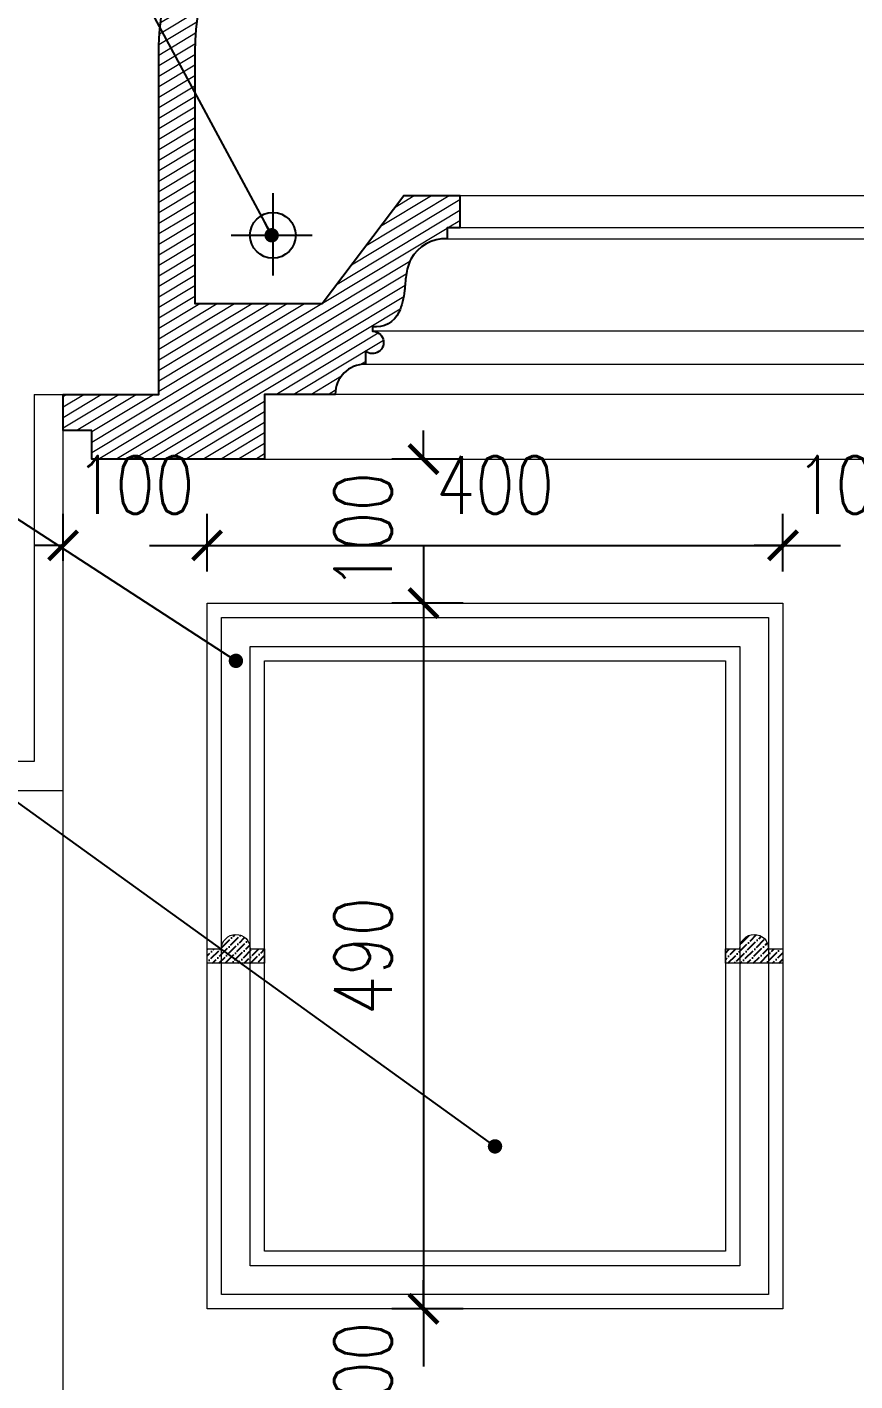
# Model space of a CAD drawing. Header units: inches. Extents: x 193287 to 241687, y 437648 to 550079.
# Drawn here: x 208399 to 208974, y 450696 to 451636 of the extents above; entities that cross this region are included whole.
import ezdxf

# ---------------------------------------------------------------- set-up
doc = ezdxf.new("R2010")
doc.units = ezdxf.units.IN
doc.header["$MEASUREMENT"] = 0
for name, color, linetype, lineweight in [('A-Dim-ID', 9, 'Continuous', 20), ('CQ gypsum 2', 42, 'Continuous', 0), ('CQ Gypsum Hatch', 8, 'Continuous', 20), ('CQ Marble', 6, 'Continuous', 0)]:
    doc.layers.add(name, color=color, linetype=linetype, lineweight=lineweight)
for name, color, linetype in [('CQ Grg Gypsum', 41, 'Continuous'), ('CQ Light Elevation', 4, 'Continuous'), ('CQ marble hatch', 8, 'Continuous'), ('CQ_callout', 34, 'Continuous')]:
    doc.layers.add(name, color=color, linetype=linetype)
doc.styles.add('ST9', font='romans.shx', dxfattribs={"width": 0.8})
doc.styles.get("Standard").update_dxf_attribs({"font": 'arial.ttf'})
doc.dimstyles.new('DIM-20', dxfattribs={"dimscale": 1000, "dimtxt": 0.044, "dimasz": 0.035, "dimexe": 0.022, "dimexo": 0.022, "dimgap": 0.022, "dimtad": 1, "dimdec": 0, "dimzin": 0, "dimdsep": 46, "dimtxsty": 'ST9', "dimblk1": 'ARCHTICK', "dimblk2": 'ARCHTICK', "dimsah": 1, "dimcen": 0.08800000000000001, "dimdle": 0.04, "dimclrd": 256, "dimclre": 256, "dimclrt": 3, "dimadec": 0, "dimazin": 0, "dimtfac": 1, "dimtdec": 0, "dimtix": 1, "dimtofl": 0, "dimtmove": 1, "dimatfit": 3, "dimldrblk": 'CLOSED', "dimfxl": 1, "dimtolj": 1, "dimtzin": 0, "dimarcsym": 0})
doc.dimstyles.get("Standard").update_dxf_attribs({"dimtxt": 0.18, "dimasz": 0.18, "dimexe": 0.18, "dimexo": 0.0625, "dimgap": 0.09, "dimtad": 0, "dimtih": 1, "dimtoh": 1, "dimdec": 4, "dimzin": 0, "dimdsep": 46, "dimtxsty": 'Standard', "dimcen": 0.09, "dimadec": 0, "dimazin": 0, "dimtfac": 1, "dimtdec": 4, "dimtofl": 0, "dimtmove": 0, "dimatfit": 3, "dimfxl": 1, "dimtolj": 1, "dimtzin": 0, "dimarcsym": 0})
pattern_1 = [(45, (0, 0), (1.657281518405973, 6.076698900821903), [7.812500000000012, -1.562500000000002, 0, -1.562500000000002])]

# ---------------------------------------------------------------- blocks, each defined once
blk = doc.blocks.new('SECTION A AND B')
at = {"layer": 'CQ Marble'}
for p, q in [((313700.0192735279, 489738.0686378194, 0.000680369934039037), (313720.0192735279, 489738.0686378194, 0.000680369934039037)), ((313720.0192735269, 488223.0908222683, 0.0006803358061868284), (313720.0192735279, 489463.0908344844, 0.000680369934039037))]:
    blk.add_line(p, q, dxfattribs=at)
at = {"layer": 'CQ Marble', "elevation": 0.000680369934039037}
for points in [[(313590.0192823018, 489463.0908344844), (313720.0192735279, 489463.0908344844), (313720.0192735279, 489738.0687969114)], [(313700.0192735279, 489738.0687969114), (313700.0192735279, 489483.0908344844), (313590.0192823122, 489483.0908344844), (313590.0192822915, 489463.0908344844), (313720.0192735279, 489463.0908344844)]]:
    blk.add_lwpolyline(points, dxfattribs=at)
blk = doc.blocks.new('SECTION CEILING A AND B')
at = {"layer": 'CQ Gypsum Hatch', "extrusion": (-4.885221514467737e-08, 5.985931785203955e-09, 0.9999999999999988)}
h = blk.add_hatch(dxfattribs=at)
h.set_pattern_fill('ANSI31', color=256, scale=50, angle=166.0285767170143, style=0)
h.set_pattern_definition([(211.0285767170143, (0, 0), (3.221659560689485, -5.355689467754646), [])])
edge = h.paths.add_edge_path()
edge.add_line((208443.7849097897, 454500.0325953988), (208423.7849484285, 454500.0325953988))
edge.add_line((208423.7849484285, 454500.0325953986), (208423.7849578347, 454525.0326123299))
edge.add_line((208423.7849578347, 454525.0326123299), (208490.2929564922, 454525.0326098813))
edge.add_line((208490.2929564921, 454525.0326098814), (208490.2929629148, 454763.071765746))
edge.add_arc((208665.2929629149, 454763.0717657459), 175.0000000000809, 90.00000000002188, 179.9999999999988, ccw=False)
edge.add_line((208665.2929629149, 454938.071765746), (210422.2769527622, 454938.0716761231))
edge.add_arc((210422.276952762, 454763.0716761229), 175.0000000000104, -1.972466634470038e-11, 89.99999999998488, ccw=False)
edge.add_line((210597.2769527621, 454763.071676123), (210597.2769591847, 454525.0325202584))
edge.add_line((210597.2769591848, 454525.0325202584), (210663.7849578423, 454525.032522707))
edge.add_line((210663.7849578422, 454525.032522707), (210663.7849672485, 454500.0325057757))
edge.add_line((210663.7849672485, 454500.0325057758), (210643.7850058873, 454500.0325057758))
edge.add_line((210643.7850058872, 454500.0325057756), (210643.7850173671, 454480.0324942958))
edge.add_line((210643.7850173672, 454480.0324942959), (210523.7769527616, 454480.0324329131))
edge.add_line((210523.7769527615, 454480.0324329132), (210523.7769527616, 454525.0315746129))
edge.add_line((210523.7769527616, 454525.0315746127), (210474.7769527617, 454525.0315746127))
edge.add_arc((210453.7769527615, 454525.0315746127), 21.00000000001311, -1.655637739435834e-11, 90.00000000013758)
edge.add_line((210453.7769527615, 454546.0315746128), (210453.7769527616, 454555.0315746128))
edge.add_arc((210448.9251286735, 454561.1383035385), 7.799508648191514, 90.00000000008589, 308.4673023858252, ccw=False)
edge.add_line((210448.9251286736, 454568.9378121866), (210448.9251286736, 454571.9378121866))
edge.add_arc((210446.7728611257, 454589.9046622898), 18.09530210381219, 205.7714928765666, 276.8309702012858, ccw=False)
edge.add_arc((210479.7534256677, 454602.7962334284), 53.47024035362525, 186.1635720952232, 202.8448179782273, ccw=False)
edge.add_arc((210094.2561368711, 454569.4318206353), 333.4821786606142, 4.751447811002603, 6.568657367648864)
edge.add_arc((210389.8473039427, 454603.4951739008), 35.93479784875719, 6.527251481520136, 25.3966808044831)
edge.add_arc((210397.9872785086, 454605.1355510861), 27.95025194108858, 29.51902534148804, 91.82174081905524)
edge.add_line((210397.0987394838, 454633.0716761212), (210397.0987394839, 454640.5716761212))
edge.add_line((210397.0987394838, 454640.5716761212), (210388.0987394838, 454640.5716761212))
edge.add_line((210388.0987394838, 454640.5716761212), (210388.0987394839, 454663.0716761231))
edge.add_line((210388.0987394838, 454663.0716761229), (210427.170590851, 454663.071676121))
edge.add_line((210427.1705908511, 454663.071676121), (210483.7769527617, 454588.071676121))
edge.add_line((210483.7769527617, 454588.0716761212), (210572.2769527622, 454588.0716761212))
edge.add_line((210572.2769527621, 454588.0716761212), (210572.2769527622, 454763.071676123))
edge.add_arc((210422.2769527621, 454763.0716761229), 149.9999999999423, 1.09411081042345e-12, 90.00000000002268)
edge.add_line((210422.2769527621, 454913.0716761229), (208665.2929629148, 454913.0717657459))
edge.add_arc((208665.2929629149, 454763.0717657459), 150.0000000000553, 89.99999999999037, 179.9999999999741)
edge.add_line((208515.2929629149, 454763.0717657459), (208515.2929629149, 454588.071765744))
edge.add_line((208515.2929629148, 454588.0717657442), (208603.7929629153, 454588.0717657442))
edge.add_line((208603.7929629154, 454588.0717657442), (208660.399324826, 454663.0717657442))
edge.add_line((208660.3993248259, 454663.0717657442), (208699.4711761931, 454663.0717657461))
edge.add_line((208699.4711761931, 454663.071765746), (208699.4711761931, 454640.5717657441))
edge.add_line((208699.4711761931, 454640.5717657441), (208690.4711761931, 454640.5717657441))
edge.add_line((208690.4711761931, 454640.5717657442), (208690.471176193, 454633.0717657442))
edge.add_arc((208689.5826371683, 454605.1356407092), 27.95025194110979, 88.17825918106928, 150.4809746586266)
edge.add_arc((208697.7226117339, 454603.4952635241), 35.9347978485243, 154.6033191954972, 173.4727485184707)
edge.add_arc((208993.3137788072, 454569.4319102603), 333.482178661847, 173.431342632741, 175.2485521893872)
edge.add_arc((208607.816490009, 454602.7963230516), 53.47024035380047, -22.844817978407775, -6.163572095407119, ccw=False)
edge.add_arc((208640.7970545513, 454589.9047519128), 18.09530210368276, 263.169029798688, 334.22850712339607, ccw=False)
edge.add_line((208638.6447870034, 454571.9379018097), (208638.6447870033, 454568.9379018097))
edge.add_arc((208638.6447870034, 454561.1383931615), 7.799508648183966, -128.4673023859773, 89.99999999998272, ccw=False)
edge.add_line((208633.7929629153, 454555.0316642358), (208633.7929629153, 454546.0316642359))
edge.add_arc((208633.7929629154, 454525.0316642359), 21.00000000001311, 89.99999999998346, 179.9999999999834)
edge.add_line((208612.7929629154, 454525.0316642357), (208563.7929629154, 454525.0316642357))
edge.add_line((208563.7929629154, 454525.0316642358), (208563.7929629153, 454480.0325225361))
edge.add_line((208563.7929629154, 454480.0325225362), (208443.7848983099, 454480.032583919))
edge.add_line((208443.7848983098, 454480.032583919), (208443.7849097897, 454500.0325953988))
at = {"layer": 'CQ Grg Gypsum', "extrusion": (-4.885221514467737e-08, 5.985931785203956e-09, 0.9999999999999988), "elevation": -0.007346103047226621}
blk.add_lwpolyline([(208443.7849097897, 454500.0325953986), (208423.7849484284, 454500.0325953984), (208423.7849578346, 454525.0326123297), (208490.2929564921, 454525.0326098813), (208490.2929629147, 454763.0717657457, -0.414213562373095), (208665.2929629148, 454938.0717657459), (210422.2769527621, 454938.0716761229, -0.4142135623730951), (210597.2769527621, 454763.0716761228), (210597.2769591847, 454525.0325202582), (210663.7849578422, 454525.0325227068), (210663.7849672485, 454500.0325057756), (210643.7850058872, 454500.0325057755), (210643.7850173671, 454480.0324942957), (210523.7769527615, 454480.032432913), (210523.7769527615, 454525.0315746125), (210474.7769527616, 454525.0315746127, 0.4142135623730951), (210453.7769527615, 454546.0315746127), (210453.7769527616, 454555.0315746126, -1.408012182039782), (210448.9251286736, 454568.9378121864), (210448.9251286736, 454571.9378121865, -0.3203886580188211), (210430.4774045141, 454582.0371307805, -0.07291447245681257), (210426.5922739091, 454597.0552799207, 0.00792923866215691), (210425.5491688623, 454607.580089774, 0.08251996361405504), (210422.3093679562, 454618.9069906794, 0.2787474963378558), (210397.0987394838, 454633.071676121), (210397.0987394838, 454640.571676121), (210388.0987394838, 454640.571676121), (210388.0987394838, 454663.0716761227), (210427.170590851, 454663.0716761208), (210483.7769527617, 454588.071676121), (210572.2769527621, 454588.071676121), (210572.2769527621, 454763.0716761227, 0.4142135623730951), (210422.2769527621, 454913.0716761227), (208665.2929629148, 454913.0717657457, 0.414213562373095), (208515.2929629148, 454763.0717657457), (208515.2929629147, 454588.071765744), (208603.7929629153, 454588.0717657441), (208660.3993248259, 454663.0717657441), (208699.471176193, 454663.0717657458), (208699.471176193, 454640.5717657439), (208690.471176193, 454640.571765744), (208690.471176193, 454633.0717657439, 0.2787474963378738), (208665.2605477206, 454618.9070803025, 0.08251996361405872), (208662.0207468145, 454607.5801793971, 0.007929238662157688), (208660.9776417677, 454597.0553695437, -0.0729144724568158), (208657.0925111627, 454582.0372204033, -0.3203886580188293), (208638.6447870034, 454571.9379018095), (208638.6447870033, 454568.9379018095, -1.408012182039784), (208633.7929629152, 454555.0316642356), (208633.7929629153, 454546.0316642357, 0.414213562373095), (208612.7929629153, 454525.0316642355), (208563.7929629153, 454525.0316642356), (208563.7929629154, 454480.032522536), (208443.7848983098, 454480.0325839188)], format="xyb", close=True, dxfattribs=at)
at = {"layer": 'CQ Light Elevation', "extrusion": (-4.885221514467737e-08, 5.985931785203956e-09, 0.9999999999999988), "elevation": -0.007345659969279721}
for points in [[(208569.4942380055, 454664.7347807401), (208569.4942380055, 454607.567971512)], [(208540.5254739643, 454635.4865836968), (208596.8249362059, 454635.4865836967)]]:
    blk.add_lwpolyline(points, dxfattribs=at)
at = {"layer": 'CQ Light Elevation', "extrusion": (-4.885221514467737e-08, 5.985931785203956e-09, 0.9999999999999988)}
blk.add_circle((208569.4942380055, 454635.4865836966, -0.007345659969279721), 15.87653305614367, dxfattribs=at)
blk = doc.blocks.new('_ARCHTICK')
at = {"color": 0, "linetype": 'ByBlock', "const_width": 0.15}
blk.add_lwpolyline([(-0.5, -0.5), (0.5, 0.5)], dxfattribs=at)
blk = doc.blocks.new('*D2290')
at = {"layer": 'A-Dim-ID', "lineweight": -2, "transparency": 16777216}
for p, q in [((206453.6446396102, 451808.6335868966), (206453.6446396102, 448295.5974352556)), ((208643.2929629153, 451768.6335868966), (206431.6446396102, 451768.6335868966)), ((207942.4927458844, 448335.5974352556), (206431.6446396102, 448335.5974352556))]:
    blk.add_line(p, q, dxfattribs=at)
at = {"layer": 'Defpoints', "color": 0, "transparency": 16777216}
for p in [(208665.2929629153, 451768.6335868966, -0.0001595121872389043), (206453.6446396102, 448335.5974352556), (207964.4927458844, 448335.5974352556, -0.000637568305459117)]:
    blk.add_point(p, dxfattribs=at)
at = {"layer": 'A-Dim-ID', "lineweight": -2, "transparency": 16777216, "xscale": 20, "yscale": 20, "zscale": 20}
for p, rotation in [((206453.6446396102, 451768.6335868966), 90), ((206453.6446396102, 448335.5974352556), 270)]:
    blk.add_blockref('_ARCHTICK', p, dxfattribs=dict(at, rotation=rotation))
at = {"layer": 'A-Dim-ID', "color": 3, "transparency": 16777216, "insert": (206411.6446396103, 450052.1155110759), "char_height": 40, "attachment_point": 5, "rotation": 90, "style": 'ST9'}
blk.add_mtext('\\A1;3433', dxfattribs=at)
blk = doc.blocks.new('_CLOSED')
at = {"color": 0, "linetype": 'ByBlock'}
for p, q in [((-1, 0.1666666666666666), (0, 0)), ((-1, 0.1666666666666666), (-1, -0.1666666666666666)), ((0, 0), (-1, -0.1666666666666666)), ((0, 0), (-1, 0))]:
    blk.add_line(p, q, dxfattribs=at)
blk = doc.blocks.new('*D2366')
at = {"layer": 'A-Dim-ID', "lineweight": -2, "transparency": 16777216}
for p, q in [((208423.7849578349, 451265.1053626441), (208423.7849578349, 451297.7628499356)), ((208523.7849578348, 451257.5940209279), (208523.7849578348, 451297.7628499356)), ((208423.7849578349, 451275.7628499356), (208403.7849578349, 451275.7628499356)), ((208523.7849578348, 451275.7628499356), (208543.7849578348, 451275.7628499356))]:
    blk.add_line(p, q, dxfattribs=at)
at = {"layer": 'Defpoints', "color": 0, "transparency": 16777216}
for p in [(208523.7849578348, 451275.7628499356), (208423.7849578349, 451243.1053626441, 0.0001466626991071992), (208523.7849578348, 451235.5940209279, 0.0001208578810093439)]:
    blk.add_point(p, dxfattribs=at)
at = {"layer": 'A-Dim-ID', "lineweight": -2, "transparency": 16777216, "xscale": 20, "yscale": 20, "zscale": 20}
blk.add_blockref('_ARCHTICK', (208423.7849578349, 451275.7628499356), dxfattribs=at)
at = {"layer": 'A-Dim-ID', "lineweight": -2, "transparency": 16777216, "xscale": 20, "yscale": 20, "zscale": 20, "rotation": 180}
blk.add_blockref('_ARCHTICK', (208523.7849578348, 451275.7628499356), dxfattribs=at)
at = {"layer": 'A-Dim-ID', "color": 3, "transparency": 16777216, "insert": (208473.7849578349, 451317.7628499356), "char_height": 40, "attachment_point": 5, "style": 'ST9'}
blk.add_mtext('\\A1;100', dxfattribs=at)
blk = doc.blocks.new('*D2370')
at = {"layer": 'A-Dim-ID', "lineweight": -2, "transparency": 16777216}
for p, q in [((208523.7849578348, 451257.5940209279), (208523.7849578348, 451297.7628499356)), ((208923.7849578348, 451257.5940209279), (208923.7849578348, 451297.7628499356)), ((208483.7849578348, 451275.7628499356), (208963.7849578348, 451275.7628499356))]:
    blk.add_line(p, q, dxfattribs=at)
at = {"layer": 'Defpoints', "color": 0, "transparency": 16777216}
for p in [(208923.7849578348, 451275.7628499356), (208523.7849578348, 451235.5940209279, 0.0001208578810093439), (208923.7849578348, 451235.5940209279, 0.0001403987670672135)]:
    blk.add_point(p, dxfattribs=at)
at = {"layer": 'A-Dim-ID', "lineweight": -2, "transparency": 16777216, "xscale": 20, "yscale": 20, "zscale": 20, "rotation": 180}
blk.add_blockref('_ARCHTICK', (208523.7849578348, 451275.7628499356), dxfattribs=at)
at = {"layer": 'A-Dim-ID', "lineweight": -2, "transparency": 16777216, "xscale": 20, "yscale": 20, "zscale": 20}
blk.add_blockref('_ARCHTICK', (208923.7849578348, 451275.7628499356), dxfattribs=at)
at = {"layer": 'A-Dim-ID', "color": 3, "transparency": 16777216, "insert": (208723.7849578348, 451317.7628499356), "char_height": 40, "attachment_point": 5, "style": 'ST9'}
blk.add_mtext('\\A1;400', dxfattribs=at)
blk = doc.blocks.new('*D2374')
at = {"layer": 'A-Dim-ID', "lineweight": -2, "transparency": 16777216}
for p, q in [((208923.7849578348, 451257.5940209279), (208923.7849578348, 451297.7628499356)), ((209023.747605518, 450727.7538364516), (209023.747605518, 451297.7628499356)), ((208923.7849578348, 451275.7628499356), (208903.7849578348, 451275.7628499356)), ((209023.747605518, 451275.7628499356), (209043.747605518, 451275.7628499356))]:
    blk.add_line(p, q, dxfattribs=at)
at = {"layer": 'Defpoints', "color": 0, "transparency": 16777216}
for p in [(209023.747605518, 451275.7628499356), (208923.7849578348, 451235.5940209279, 0.0001403987670672135), (209023.747605518, 450705.7538364516, 0.000147678912413807)]:
    blk.add_point(p, dxfattribs=at)
at = {"layer": 'A-Dim-ID', "lineweight": -2, "transparency": 16777216, "xscale": 20, "yscale": 20, "zscale": 20}
blk.add_blockref('_ARCHTICK', (208923.7849578348, 451275.7628499356), dxfattribs=at)
at = {"layer": 'A-Dim-ID', "lineweight": -2, "transparency": 16777216, "xscale": 20, "yscale": 20, "zscale": 20, "rotation": 180}
blk.add_blockref('_ARCHTICK', (209023.747605518, 451275.7628499356), dxfattribs=at)
at = {"layer": 'A-Dim-ID', "color": 3, "transparency": 16777216, "insert": (208973.7662816764, 451317.7628499356), "char_height": 40, "attachment_point": 5, "style": 'ST9'}
blk.add_mtext('\\A1;100', dxfattribs=at)
blk = doc.blocks.new('*D2394')
at = {"layer": 'A-Dim-ID', "lineweight": -2, "transparency": 16777216}
for p, q in [((208674.1444835381, 451335.5944263627), (208674.1444835381, 451355.5944263627)), ((208701.7849591389, 451335.5944263627), (208652.1444835381, 451335.5944263627)), ((208701.784957835, 451235.5940209281), (208652.1444835381, 451235.5940209281)), ((208674.1444835381, 451235.5940209281), (208674.1444835381, 451215.5940209281))]:
    blk.add_line(p, q, dxfattribs=at)
at = {"layer": 'Defpoints', "color": 0, "transparency": 16777216}
for p in [(208723.7849591389, 451335.5944263627, 0.0001300709483604834), (208674.1444835381, 451235.5940209281), (208723.784957835, 451235.5940209281, 0.0001306283240382783)]:
    blk.add_point(p, dxfattribs=at)
at = {"layer": 'A-Dim-ID', "lineweight": -2, "transparency": 16777216, "xscale": 20, "yscale": 20, "zscale": 20}
for p, rotation in [((208674.1444835381, 451335.5944263627), 270), ((208674.1444835381, 451235.5940209281), 90)]:
    blk.add_blockref('_ARCHTICK', p, dxfattribs=dict(at, rotation=rotation))
at = {"layer": 'A-Dim-ID', "color": 3, "transparency": 16777216, "insert": (208632.1444835382, 451285.5942236452), "char_height": 40, "attachment_point": 5, "rotation": 90, "style": 'ST9'}
blk.add_mtext('\\A1;100', dxfattribs=at)
blk = doc.blocks.new('*D2398')
at = {"layer": 'A-Dim-ID', "lineweight": -2, "transparency": 16777216}
for p, q in [((208674.1444835383, 451275.5940209281), (208674.1444835383, 450705.6437555926)), ((208701.784957835, 451235.5940209281), (208652.1444835383, 451235.5940209281)), ((208701.784957835, 450745.6437555926), (208652.1444835383, 450745.6437555926))]:
    blk.add_line(p, q, dxfattribs=at)
at = {"layer": 'Defpoints', "color": 0, "transparency": 16777216}
for p in [(208723.784957835, 451235.5940209281, 0.0001306283240382783), (208674.1444835383, 450745.6437555926), (208723.784957835, 450745.6437555926, 0.0001335611329047197)]:
    blk.add_point(p, dxfattribs=at)
at = {"layer": 'A-Dim-ID', "lineweight": -2, "transparency": 16777216, "xscale": 20, "yscale": 20, "zscale": 20}
for p, rotation in [((208674.1444835383, 451235.5940209281), 90), ((208674.1444835383, 450745.6437555926), 270)]:
    blk.add_blockref('_ARCHTICK', p, dxfattribs=dict(at, rotation=rotation))
at = {"layer": 'A-Dim-ID', "color": 3, "transparency": 16777216, "insert": (208632.1444835384, 450990.6188882602), "char_height": 40, "attachment_point": 5, "rotation": 90, "style": 'ST9'}
blk.add_mtext('\\A1;490', dxfattribs=at)
blk = doc.blocks.new('*D2402')
at = {"layer": 'A-Dim-ID', "lineweight": -2, "transparency": 16777216}
for p, q in [((208674.1444835386, 450745.6437555926), (208674.1444835386, 450765.6437555926)), ((208701.784957835, 450745.6437555926), (208652.1444835386, 450745.6437555926)), ((208697.7849578351, 450645.6437555926), (208652.1444835386, 450645.6437555926)), ((208674.1444835386, 450645.6437555926), (208674.1444835386, 450625.6437555926))]:
    blk.add_line(p, q, dxfattribs=at)
at = {"layer": 'Defpoints', "color": 0, "transparency": 16777216}
for p in [(208723.784957835, 450745.6437555926, 0.0001335611329047197), (208674.1444835386, 450645.6437555926), (208719.7849578351, 450645.6437555926, 0.0001339643172226686)]:
    blk.add_point(p, dxfattribs=at)
at = {"layer": 'A-Dim-ID', "lineweight": -2, "transparency": 16777216, "xscale": 20, "yscale": 20, "zscale": 20}
for p, rotation in [((208674.1444835386, 450745.6437555926), 270), ((208674.1444835386, 450645.6437555926), 90)]:
    blk.add_blockref('_ARCHTICK', p, dxfattribs=dict(at, rotation=rotation))
at = {"layer": 'A-Dim-ID', "color": 3, "transparency": 16777216, "insert": (208632.1444835386, 450695.6437555925), "char_height": 40, "attachment_point": 5, "rotation": 90, "style": 'ST9'}
blk.add_mtext('\\A1;100', dxfattribs=at)

msp = doc.modelspace()

# ---------------------------------------------------------------- hatches: boundary and pattern name
at = {"layer": 'CQ marble hatch', "ltscale": 1000, "extrusion": (-4.885221514467738e-08, 5.985931785203956e-09, 0.9999999999999988)}
h = msp.add_hatch(dxfattribs=at)
h.set_pattern_fill('ANSI36', color=256, scale=25.00000000000004, angle=4.802330052278572e-29, style=0)
h.set_pattern_definition(pattern_1)
edge = h.paths.add_edge_path()
edge.add_line((208563.7849578351, 450995.6188882618), (208563.7849578351, 450985.6188882595))
edge.add_line((208563.7849578351, 450985.6188882595), (208523.7849578348, 450985.6188882592))
edge.add_line((208523.7849578348, 450985.6188882592), (208523.7849578351, 450995.6188882617))
edge.add_line((208523.7849578351, 450995.6188882617), (208533.7849578351, 450995.6188882618))
edge.add_arc((208543.9219086344, 450995.4819374625), 10.13787586377514, 90.7740222494163, 179.2259777509126, ccw=False)
edge.add_arc((208543.8377016673, 450995.671632094), 9.947395999911391, -0.30379942072880795, 90.30379942106401, ccw=False)
edge.add_line((208553.7849578351, 450995.6188882618), (208563.7849578351, 450995.6188882618))
h = msp.add_hatch(dxfattribs=at)
h.set_pattern_fill('ANSI36', color=256, scale=25.00000000000004, angle=4.802330052278572e-29, style=0)
h.set_pattern_definition(pattern_1)
edge = h.paths.add_edge_path()
edge.add_line((208923.7849578348, 450995.6188882618), (208923.7849578348, 450985.6188882595))
edge.add_line((208923.7849578348, 450985.6188882595), (208883.7849578347, 450985.6188882593))
edge.add_line((208883.7849578347, 450985.6188882593), (208883.7849578348, 450995.6188882618))
edge.add_line((208883.7849578348, 450995.6188882618), (208893.7849578348, 450995.6188882618))
edge.add_arc((208903.9219086342, 450995.4819374624), 10.13787586383413, 90.77402224941181, 179.2259777505881, ccw=False)
edge.add_arc((208903.8377016671, 450995.671632094), 9.947395999911391, -0.30379942039337493, 90.30379942106401, ccw=False)
edge.add_line((208913.7849578349, 450995.6188882618), (208923.7849578348, 450995.6188882618))

# ---------------------------------------------------------------- linework, layer by layer
at = {"layer": 'CQ gypsum 2', "extrusion": (-4.885221514467737e-08, 5.985931785203956e-09, 0.9999999999999988)}
for p, q in [((208699.4711777142, 451518.6336768881, 0.0001277875058107295), (210388.098741005, 451518.6336768854, 0.0002102807028318645)), ((208690.4711777141, 451488.6336768862, 0.0001275274138279972), (210397.0987410049, 451488.6336768769, 0.0002108999507217679)), ((210388.0987410049, 451496.1335872633, 0.0002104153868334965), (208699.4711777142, 451496.1335872618, 0.0001279221898123962)), ((210448.9251301947, 451424.4997233287, 0.0002138156861076928), (208638.6447885244, 451424.4997233949, 0.0001253794813838396)), ((208633.7929644363, 451401.5935753779, 0.0001252795736691411), (210453.7769542827, 451401.5935753741, 0.0002141898231010028)), ((210474.7769542827, 451380.593485755, 0.0002153414247229855), (208612.7929644363, 451380.5934857549, 0.0001243793822550674)), ((208563.7929644365, 451335.5944336783, 0.0001222549849691141), (210523.7769542826, 451335.5943440553, 0.0002180045450576756))]:
    msp.add_line(p, q, dxfattribs=at)
at = {"layer": 'CQ Marble', "lineweight": 0, "extrusion": (-4.885221514467737e-08, 5.985931785203956e-09, 0.9999999999999988)}
for points, elevation in [([(208523.7849578346, 451235.594020928), (208923.7849578346, 451235.594020928), (208923.7849578346, 450745.6437555926), (208523.7849578346, 450745.6437555925)], -0.007364925439667982), ([(208563.7849578348, 451195.5940209279), (208883.7849578345, 451195.5940209279), (208883.7849578345, 450785.6437555927), (208563.7849578348, 450785.6437555926)], -0.007364925439667979)]:
    msp.add_lwpolyline(points, close=True, dxfattribs=dict(at, elevation=elevation))
at = {"layer": 'CQ Marble', "color": 8, "extrusion": (-4.885221514467737e-08, 5.985931785203956e-09, 0.9999999999999988)}
for points, elevation in [([(208533.7849578347, 451225.5940209277), (208913.7849578344, 451225.5940209278), (208913.7849578344, 450755.6437555928), (208533.7849578347, 450755.6437555928)], -0.007364925439667977), ([(208553.7849578349, 451205.5940209277), (208893.7849578344, 451205.5940209278), (208893.7849578344, 450775.6437555929), (208553.7849578349, 450775.6437555928)], -0.00736492543966798)]:
    msp.add_lwpolyline(points, close=True, dxfattribs=dict(at, elevation=elevation))
at = {"layer": 'CQ Marble', "lineweight": 0, "extrusion": (-4.885221514467737e-08, 5.985931785203956e-09, 0.9999999999999988)}
for points, elevation in [([(208563.7849578349, 450995.6188882614), (208563.7849578349, 450985.6188882591), (208523.7849578346, 450985.6188882589), (208523.7849578349, 450995.6188882614), (208533.7849578349, 450995.6188882614, -0.4063219941528656), (208543.7849578348, 451005.6188882614, -0.4173229997867474), (208553.7849578349, 450995.6188882614)], -0.007364925439667982), ([(208923.7849578346, 450995.6188882614), (208923.7849578346, 450985.6188882591), (208883.7849578345, 450985.618888259), (208883.7849578346, 450995.6188882615), (208893.7849578346, 450995.6188882614, -0.4063219941528656), (208903.7849578346, 451005.6188882614, -0.4173229997867474), (208913.7849578347, 450995.6188882615)], -0.00736492543966798)]:
    msp.add_lwpolyline(points, format="xyb", close=True, dxfattribs=dict(at, elevation=elevation))

# ---------------------------------------------------------------- block references
at = {"layer": 'CQ Grg Gypsum'}
msp.add_blockref('SECTION CEILING A AND B', (0, -3144.438178848941, -0.0007963498389567799), dxfattribs=at)
at = {"layer": 'CQ Marble'}
msp.add_blockref('SECTION A AND B', (-105296.234315693, -38357.47445305379, -0.0005337072349318378), dxfattribs=at)

# ---------------------------------------------------------------- dimensions: what is measured, and where the dimension line sits
at = {"layer": 'A-Dim-ID'}
for base, p1, p2, picture, middle in [((206453.6446396102, 448335.5974352556, 0.0002840923092764026), (208665.2929629152, 451768.6335868964, 0.0001245801220374983), (207964.4927458843, 448335.5974352554, -0.0003534759961827145), '*D2290', (206411.6446396103, 450052.1155110759, 0.0002840923092764026)), ((208674.1444835381, 451235.5940209281), (208723.7849591388, 451335.5944263624, 0.0001300709483604834), (208723.7849578348, 451235.5940209279, 0.0001306283240382783), '*D2394', (208632.1444835382, 451285.5942236452)), ((208674.1444835383, 450745.6437555926), (208723.7849578348, 451235.5940209279, 0.0001306283240382783), (208723.7849578348, 450745.6437555924, 0.0001335611329047197), '*D2398', (208632.1444835384, 450990.6188882602)), ((208674.1444835386, 450645.6437555926), (208723.7849578348, 450745.6437555924, 0.0001335611329047197), (208719.784957835, 450645.6437555924, 0.0001339643172226686), '*D2402', (208632.1444835386, 450695.6437555925))]:
    dim = msp.add_linear_dim(base=base, p1=p1, p2=p2, angle=90, dimstyle='DIM-20', override={"dimtxt": 0.04, "dimasz": 0.02}, dxfattribs=at)
    dim.commit()
    dim.dimension.update_dxf_attribs({"geometry": picture, "text_midpoint": middle})
for base, p1, p2, picture, middle in [((208523.7849578348, 451275.7628499356), (208423.7849578349, 451243.1053626441, 0.0001466626991071992), (208523.7849578348, 451235.5940209279, 0.0001208578810093439), '*D2366', (208473.7849578349, 451317.7628499356)), ((208923.7849578348, 451275.7628499356), (208523.7849578348, 451235.5940209279, 0.0001208578810093439), (208923.7849578348, 451235.5940209279, 0.0001403987670672135), '*D2370', (208723.7849578348, 451317.7628499356)), ((209023.747605518, 451275.7628499356), (208923.7849578348, 451235.5940209279, 0.0001403987670672135), (209023.747605518, 450705.7538364516, 0.000147678912413807), '*D2374', (208973.7662816764, 451317.7628499356))]:
    dim = msp.add_linear_dim(base=base, p1=p1, p2=p2, dimstyle='DIM-20', override={"dimtxt": 0.04, "dimasz": 0.02}, dxfattribs=at)
    dim.commit()
    dim.dimension.update_dxf_attribs({"geometry": picture, "text_midpoint": middle})

# ---------------------------------------------------------------- leaders
at = {"layer": 'CQ_callout', "color": 8}
for points in [[(208568.6752050853, 451491.0484048477, -0.0003992916534492603), (208262.2612069688, 452061.133238489, -0.0003992916534492603), (207599.6492022078, 452061.1332384892, -0.0003992916534492603)], [(208543.837701667, 451195.5940209278, -0.0003992916534492603), (208262.2612069688, 451378.359465742, -0.0003992916534492603), (207599.6492022078, 451378.3594657421, -0.0003992916534492603)], [(208723.7849578351, 450858.4667081587, -0.0003992916534492603), (208262.2612069688, 451190.7983810507, -0.0003992916534492603), (207599.6492022078, 451190.7983810508, -0.0003992916534492603)]]:
    msp.add_leader(points, dimstyle='Standard', override={"dimasz": 10, "dimldrblk": 'Dot', "dimfxl": 0.1, "dimarcsym": 2}, dxfattribs=at)

doc.saveas('drawing.dxf')
